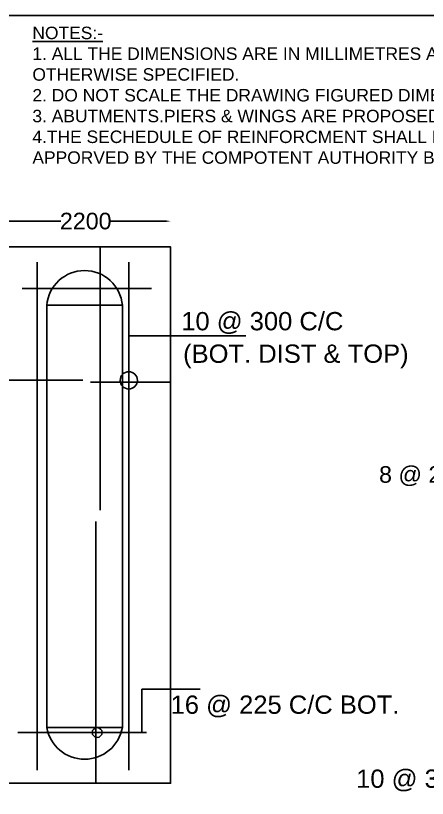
# Model space of a CAD drawing. Header units: inches. Extents: x 462478 to 482655, y -171037 to -157900.
# Drawn here: x 477280 to 479758, y -162609 to -157900 of the extents above; entities that cross this region are included whole.
import ezdxf

# ---------------------------------------------------------------- set-up
doc = ezdxf.new("R2010")
doc.units = ezdxf.units.IN
doc.header["$MEASUREMENT"] = 0
for name, color, linetype in [('DIMENSION', 7, 'Continuous'), ('DRAWING', 7, 'Continuous'), ('TEXT', 7, 'Continuous')]:
    doc.layers.add(name, color=color, linetype=linetype)
doc.styles.get("Standard").update_dxf_attribs({"font": 'arial.ttf'})
doc.dimstyles.new('ST100', dxfattribs={"dimtxt": 100, "dimasz": 25, "dimexe": 0, "dimexo": 300, "dimgap": 0.09, "dimtad": 0, "dimtih": 1, "dimtoh": 1, "dimdec": 0, "dimzin": 0, "dimdsep": 46, "dimtxsty": 'Standard', "dimcen": 0, "dimse1": 1, "dimse2": 1, "dimadec": 0, "dimazin": 0, "dimtfac": 1, "dimtdec": 0, "dimtofl": 0, "dimtmove": 0, "dimatfit": 3, "dimfxl": 2000, "dimtolj": 1, "dimtzin": 0, "dimarcsym": 0})

# ---------------------------------------------------------------- blocks, each defined once
blk = doc.blocks.new('*D55')
at = {"layer": 'Defpoints', "color": 0, "ltscale": 0.4, "transparency": 16777216}
for p in [(480415, -159462), (479872.5, -161878.5), (480343.5, -161878.5)]:
    blk.add_point(p, dxfattribs=at)
at = {"layer": 'TEXT', "color": 0, "lineweight": -2, "ltscale": 0.4, "transparency": 16777216}
for p, q in [((479872.5, -159487), (479872.5, -160604.5)), ((479872.5, -161853.5), (479872.5, -160736))]:
    blk.add_line(p, q, dxfattribs=at)
at = {"layer": 'TEXT', "color": 0, "ltscale": 0.4, "transparency": 16777216}
for points in [[(479868.3, -159487), (479876.7, -159487), (479872.5, -159462)], [(479868.3, -161853.5), (479876.7, -161853.5), (479872.5, -161878.5)]]:
    blk.add_solid(points, dxfattribs=at)
at = {"layer": 'TEXT', "color": 0, "ltscale": 0.4, "transparency": 16777216, "insert": (479872.5, -160670.2), "char_height": 100, "attachment_point": 5}
blk.add_mtext('\\A1;8 @ 240 C/C', dxfattribs=at)
blk = doc.blocks.new('*D71')
at = {"layer": 'Defpoints', "color": 0, "ltscale": 0.4, "transparency": 16777216}
for p in [(478213, -159136), (477191.5, -159291), (478213, -159291)]:
    blk.add_point(p, dxfattribs=at)
at = {"layer": 'DIMENSION', "color": 0, "lineweight": -2, "ltscale": 0.4, "transparency": 16777216}
for p, q in [((477216.5, -159136), (477552.2, -159136)), ((478188, -159136), (477852.3, -159136))]:
    blk.add_line(p, q, dxfattribs=at)
at = {"layer": 'DIMENSION', "color": 0, "ltscale": 0.4, "transparency": 16777216}
for points in [[(477216.5, -159131.8), (477216.5, -159140.2), (477191.5, -159136)], [(478188, -159131.8), (478188, -159140.2), (478213, -159136)]]:
    blk.add_solid(points, dxfattribs=at)
at = {"layer": 'DIMENSION', "color": 0, "ltscale": 0.4, "transparency": 16777216, "insert": (477702.2, -159136), "char_height": 100, "attachment_point": 5}
blk.add_mtext('\\A1;2200', dxfattribs=at)

msp = doc.modelspace()

# ---------------------------------------------------------------- linework, layer by layer
at = {"layer": 'DRAWING', "ltscale": 0.4}
for points in [[(482655, -157899.5), (462477.5, -157899.5), (462477.5, -171037), (482655, -171037)], [(477191.5, -159291), (478213, -159291), (478213, -162518.5), (477191.5, -162518.5)], [(477467.5, -159642.5), (477923, -159642.5), (477923, -162182.5), (477467.5, -162182.5)]]:
    msp.add_lwpolyline(points, close=True, dxfattribs=at)
for points in [[(477409.5, -162439.5), (477409.5, -159382)], [(477961.5, -162439.5), (477961.5, -159382)], [(477319, -159541), (478098, -159541)], [(477293, -162213), (478067.5, -162213)]]:
    msp.add_lwpolyline(points, dxfattribs=at)
for centre, radius in [((477961.5, -160094), 52), ((477771, -162213), 29.5)]:
    msp.add_circle(centre, radius, dxfattribs=at)
for centre, radius, start, end in [((477695.2, -159661.6), 228.5, 4.7951, 175.2049), ((477695.2, -162142.6), 231.2, 189.9271, 350.0729)]:
    msp.add_arc(centre, radius, start, end, dxfattribs=at)

# ---------------------------------------------------------------- texts
at = {"layer": 'DRAWING', "color": 7}
for s, p in [('10 @ 300 C/C', (478277, -159793)), ('(BOT. DIST & TOP)', (478288.3, -159988.6)), ('16 @ 225 C/C BOT.', (478213, -162100.5)), ('10 @ 300 C/C', (479329.6, -162545.8))]:
    msp.add_text(s, height=110, rotation=0.0175, dxfattribs=at).set_placement(p)
at = {"layer": 'TEXT', "insert": (477381.2, -157965.8), "char_height": 75, "width": 4869.287, "attachment_point": 1}
msp.add_mtext('{\\LNOTES:- \\P}1. ALL THE DIMENSIONS ARE IN MILLIMETRES AND LEVELS ARE IN METRES UN LESS OTHERWISE SPECIFIED.\\P2. DO NOT SCALE THE DRAWING FIGURED DIMENSIONS ONLY ARE TO BE CONSIDERED.\\P3. ABUTMENTS.PIERS & WINGS ARE PROPOSED IN CC M15 WITH MSA OF 40MM.\\P4.THE SECHEDULE OF REINFORCMENT SHALL BE PREPARED AND GOT VERIFIED AND APPORVED BY THE COMPOTENT AUTHORITY BEFORE TAKING UP THE EXECUTION OF WORK.', dxfattribs=at)

# ---------------------------------------------------------------- dimensions: what is measured, and where the dimension line sits
at = {"layer": 'DIMENSION', "ltscale": 0.4}
dim = msp.add_linear_dim(base=(478213, -159136), p1=(477191.5, -159291), p2=(478213, -159291), text='2200', dimstyle='ST100', dxfattribs=at)
dim.commit()
dim.dimension.update_dxf_attribs({"geometry": '*D71', "text_midpoint": (477702.2, -159136)})
at = {"layer": 'TEXT', "ltscale": 0.4}
dim = msp.add_linear_dim(base=(479872.5, -161878.5), p1=(480415, -159462), p2=(480343.5, -161878.5), angle=90, text='8 @ 240 C/C', dimstyle='ST100', dxfattribs=at)
dim.commit()
dim.dimension.update_dxf_attribs({"geometry": '*D55', "text_midpoint": (479872.5, -160670.2)})

# ---------------------------------------------------------------- leaders
for points in [[(477789, -159291), (477789, -160874.5)], [(477961.5, -159825.5), (478666.5, -159825.5)], [(477191.5, -160093), (477685, -160093)], [(478213, -160104), (477730, -160104)], [(477763.5, -162518.5), (477763.5, -160943)], [(478040, -162213), (478040, -161952.5), (478390, -161952.5)]]:
    msp.add_leader(points, dimstyle='ST100', override={"dimgap": 0.09, "dimtad": 0}, dxfattribs=at)

doc.saveas('drawing.dxf')
